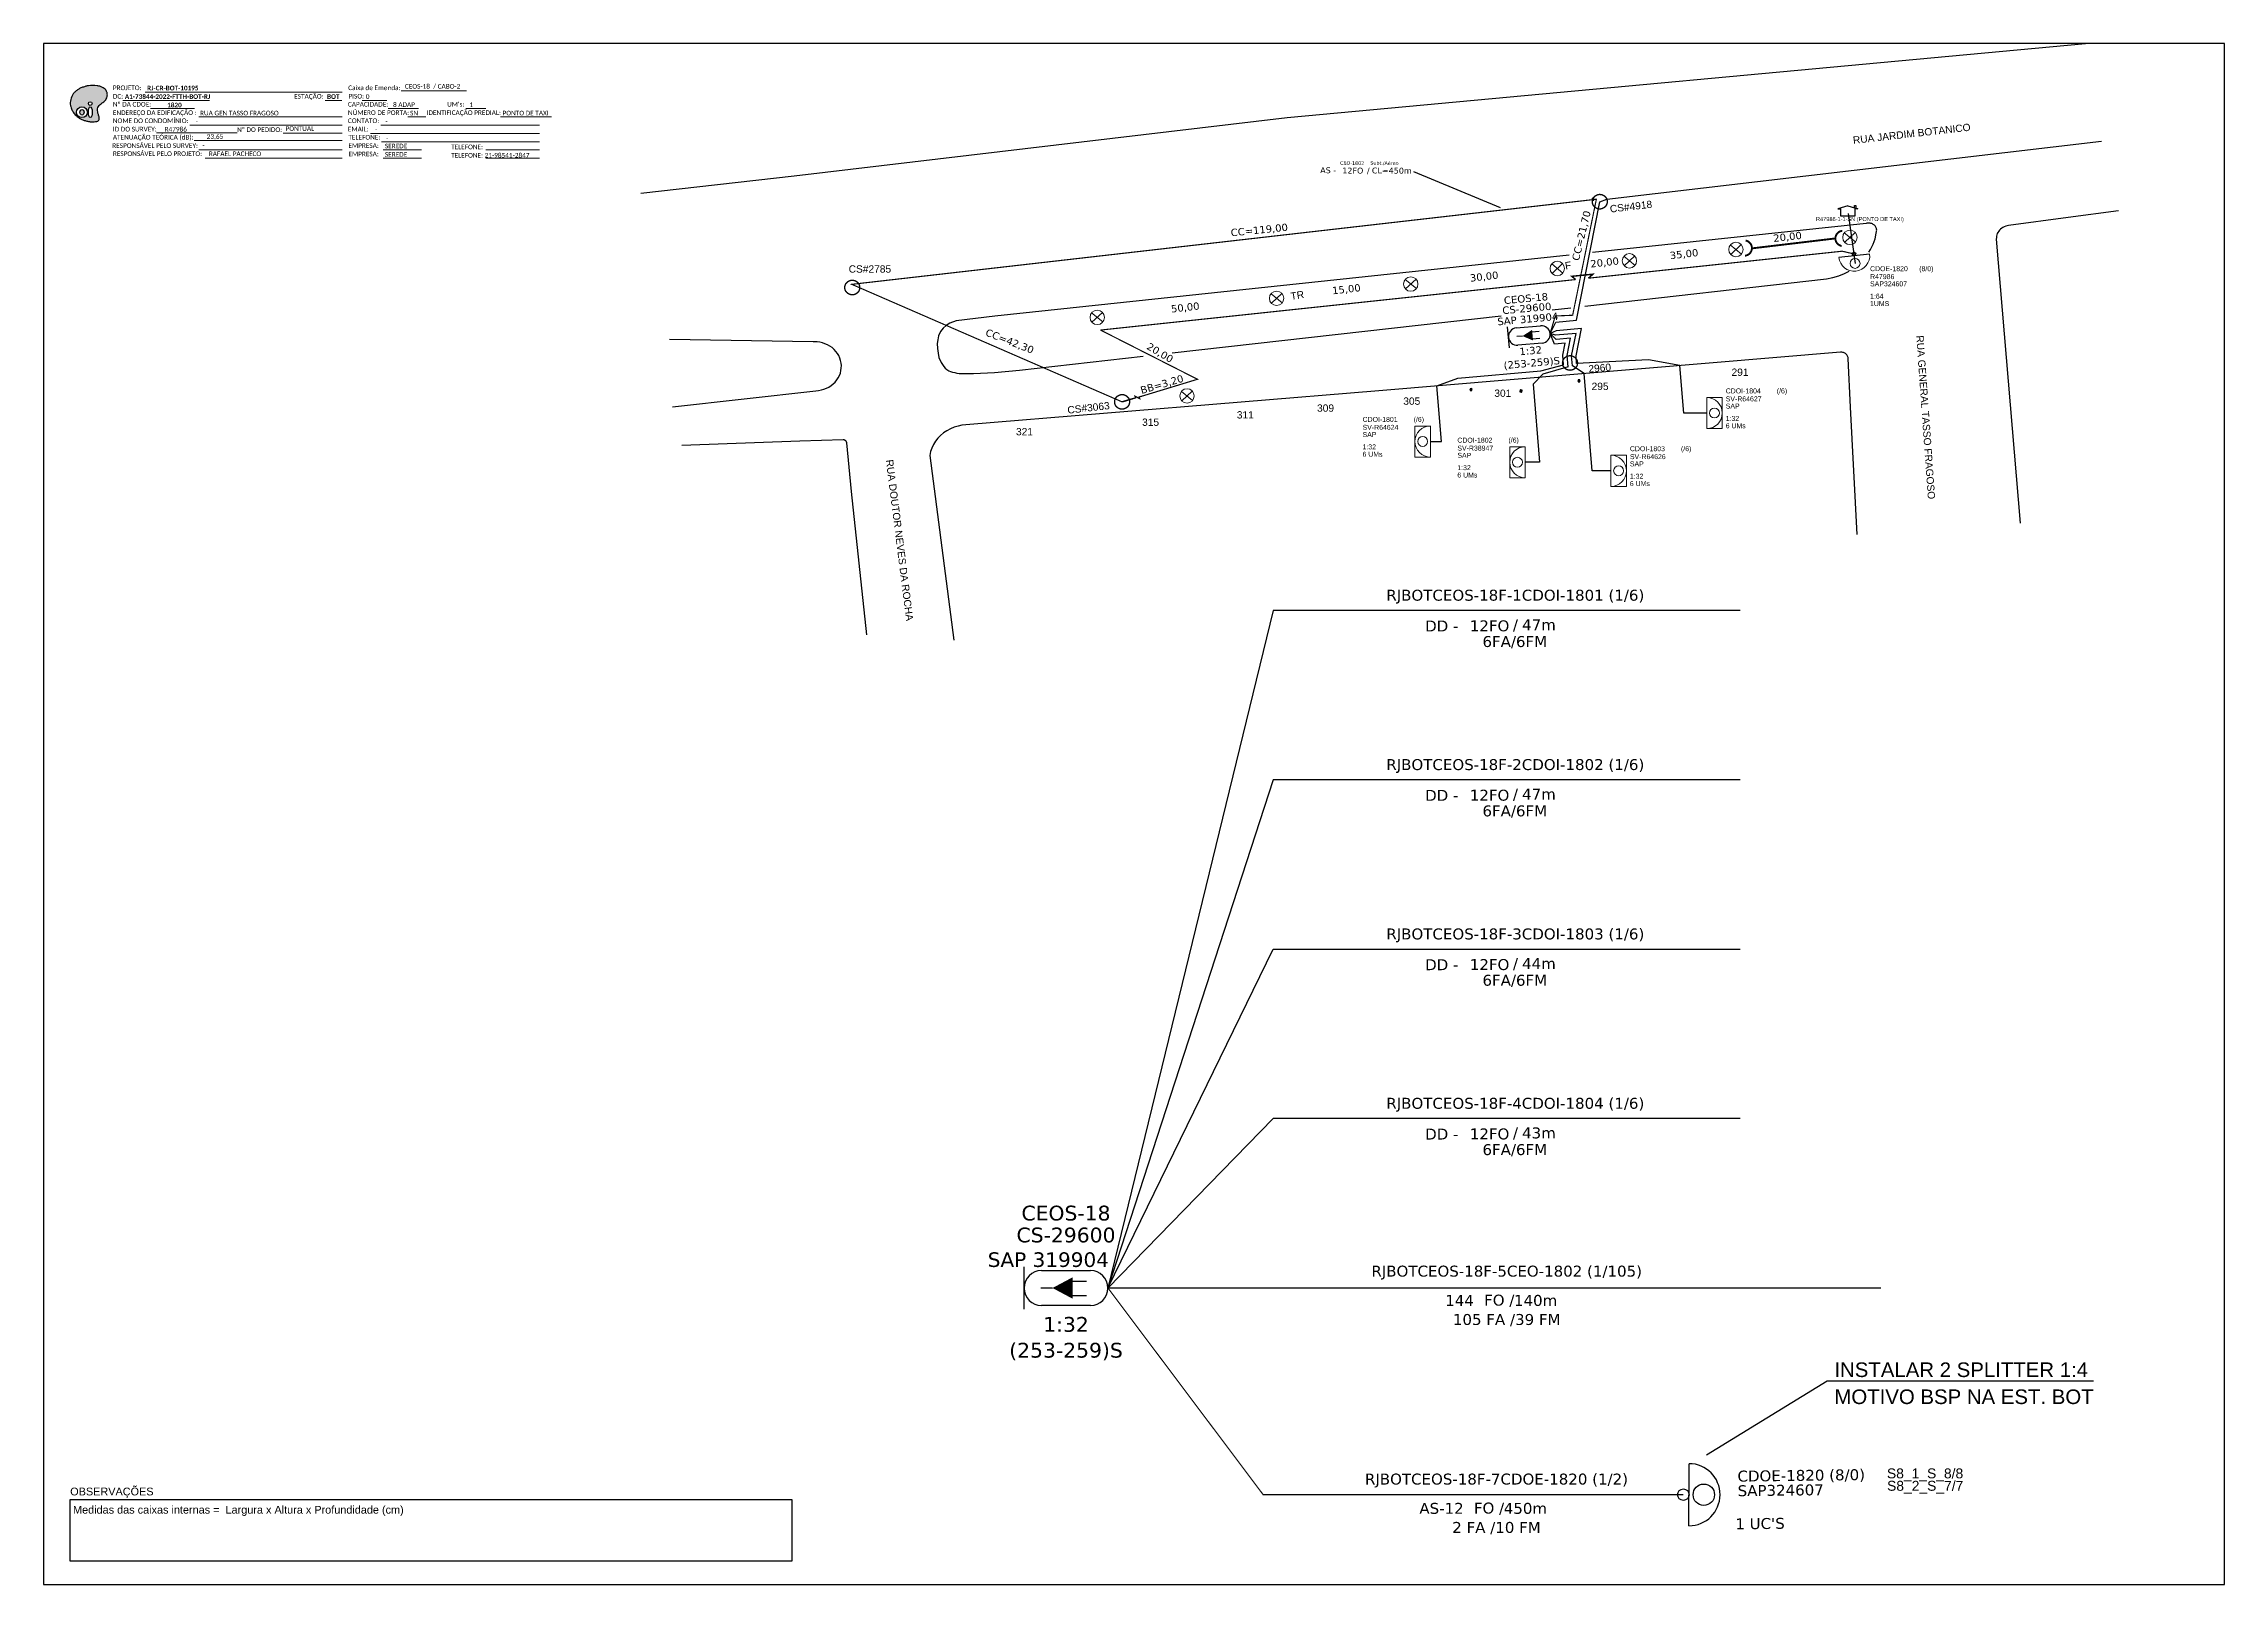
# Model space of a CAD drawing. Header units: millimetres. Extents: x -104 to 840896, y 10042 to 604042.
import ezdxf
from ezdxf.enums import TextEntityAlignment as Align

# ---------------------------------------------------------------- set-up
doc = ezdxf.new("R2010")
doc.units = ezdxf.units.MM
doc.header["$LTSCALE"] = 0.1
doc.header["$MEASUREMENT"] = 0
doc.linetypes.add('PHANTOM2', pattern=[1.25, 0.625, -0.125, 0.125, -0.125, 0.125, -0.125])
for name, color, linetype in [('10.0-Cartográfico', 252, 'Continuous'), ('10.1-Caixas Subterrâneas', 5, 'Continuous'), ('20.4-CEOS', 1, 'Continuous'), ('20.5-CABO EM DUTO', 1, 'Continuous'), ('20.8-Legenda', 1, 'Continuous'), ('CD a instalar', 1, 'Continuous'), ('EXISTENTE', 7, 'Continuous'), ('INTERV', 5, 'Continuous'), ('label_cabos', 7, 'Continuous'), ('Legenda', 1, 'Continuous'), ('MUB_NUMERACAO', 7, 'Continuous'), ('MUB_SEGMENTO', 7, 'Continuous'), ('Subida Lateral', 5, 'Continuous'), ('surveys', 7, 'Continuous'), ('surveys legendas', 7, 'Continuous')]:
    doc.layers.add(name, color=color, linetype=linetype)
for name, color, linetype, lineweight in [('10.4-Postes', 1, 'Continuous', 0), ("20.0-LEGENDA DOS CDO'S", 1, 'Continuous', 0), ('20.1-CDO_INTERIOR', 1, 'Continuous', 0), ('40.1-ETIQUETAS', 1, 'Continuous', 20), ('CORDOALHA_SUPORTE', 7, 'Continuous', 25)]:
    doc.layers.add(name, color=color, linetype=linetype, lineweight=lineweight)
for name, color, linetype, plot in [('10.4-Postes Sem Uso', 7, 'Continuous', False), ('DROP DE CLIENTE', 140, 'Continuous', False), ('EXTRA', 50, 'Continuous', False)]:
    doc.layers.add(name, color=color, linetype=linetype, plot=plot)
doc.styles.add('ARIAL', font='arial.ttf')
doc.styles.add('siredit', font='verdana.ttf')
doc.styles.get("Standard").update_dxf_attribs({"font": 'arial.ttf'})
doc.styles.add('WMF-Calibri0', font='calibri.ttf')
doc.styles.add('WMF-Calibri1', font='calibrib.ttf')
doc.linetypes.add('FENCELINE1', pattern='A,0.25,-0.1,[133,ltypeshp.shx,S=0.1,R=0,X=-0.1,Y=0],-0.1,1', length=1.45)
doc.dimstyles.new('CC', dxfattribs={"dimtxt": 1, "dimasz": 2, "dimexe": 0.18, "dimexo": 0.0625, "dimgap": 0.09, "dimtad": 0, "dimdec": 0, "dimrnd": 1, "dimzin": 0, "dimdsep": 46, "dimtxsty": 'siredit', "dimblk": 'NONE', "dimcen": 0, "dimse1": 1, "dimse2": 1, "dimsd1": 1, "dimsd2": 1, "dimclrt": 7, "dimadec": 0, "dimazin": 0, "dimtfac": 1, "dimtdec": 0, "dimtofl": 0, "dimtmove": 0, "dimatfit": 3, "dimfxl": 0, "dimtolj": 1, "dimtzin": 0, "dimarcsym": 0})

# ---------------------------------------------------------------- blocks, each defined once
blk = doc.blocks.new('FNDM')
at = {"color": 0}
for p, q in [((0, 0.0000017), (-0.0000017, 0)), ((0.0000012, 0.0000012), (-0.0000012, 0.0000012)), ((-0.0000012, 0.0000012), (-0.0000012, -0.0000012)), ((0.0000017, 0), (0, 0.0000017)), ((0.0000012, -0.0000012), (0.0000012, 0.0000012)), ((-0.0000017, 0), (0, -0.0000017)), ((-0.0000012, -0.0000012), (0.0000012, -0.0000012)), ((0, -0.0000017), (0.0000017, 0))]:
    blk.add_line(p, q, dxfattribs=at)
blk = doc.blocks.new('MHMZ')
at = {"linetype": 'PHANTOM2'}
blk.add_circle((0, 0), 0.0000101, dxfattribs=at)
blk = doc.blocks.new('PTPT')
at = {"layer": '10.4-Postes', "color": 1, "linetype": 'PHANTOM2'}
for points in [[(-0.0000079, 0.0000104), (0.0000075, -0.000002)], [(0.000007, 0.0000109), (-0.0000074, -0.0000025)]]:
    blk.add_lwpolyline(points, dxfattribs=at)
at = {"layer": '10.4-Postes', "color": 1}
blk.add_circle((-0.0000002, 0.0000042), 0.00000987, dxfattribs=at)
blk = doc.blocks.new('CEOS_RP_CT_DRT')
at = {"layer": '20.4-CEOS', "color": 0}
for p, q in [((-4.54, 1.19), (-1.19, 1.19)), ((-1.19, -1.19), (-4.54, -1.19))]:
    blk.add_line(p, q, dxfattribs=at)
for points in [[(-5.73, -1.43), (-5.73, 1.44)], [(-3.79, 0), (-4.59, 0)], [(-2.47, 0.48), (-1.45, 0.48)], [(-2.47, -0.52), (-1.45, -0.52)]]:
    blk.add_lwpolyline(points, dxfattribs=at)
blk.add_lwpolyline([(-3.79, 0, 0, 1.47, 0), (-2.41, 0, 1.47, 1.47, 0)], format="xyseb", dxfattribs=at)
for centre, start, end in [((-4.54, 0), 90, 270), ((-1.19, 0), 270, 90)]:
    blk.add_arc(centre, 1.19, start, end, dxfattribs=at)
at = {"layer": '20.4-CEOS', "color": 7, "style": 'siredit'}
for tag, p in [('Nº_DA_CEOS', (-2.86, 5.6)), ('LOCAL', (-2.86, 4.24)), ('SAP', (-2.86, 2.78)), ('RACIO_SPLITAGEM', (-2.86, -1.88)), ('FIBRAS_SPLITTER', (-2.86, -3.58)), ('FIBRAS_TOP_C', (-2.86, -5.08)), ('RESERVA_FINAIS', (-2.86, -6.39))]:
    blk.add_attdef(tag, text='', height=1.01, dxfattribs=at).set_placement(p, align=Align.TOP_CENTER)
blk = doc.blocks.new('CDOI_CT_ESQ')
at = {"layer": '20.1-CDO_INTERIOR', "color": 0, "lineweight": 18}
blk.add_lwpolyline([(-2.12, -2.13), (-2.12, 2.12), (0, 2.12), (0.01, -2.13)], close=True, dxfattribs=at)
blk.add_circle((-1.06, 0), 0.68, dxfattribs=at)
blk.add_arc((0.01, 0), 2.13, 90.0276, 270.0276, dxfattribs=at)
at = {"layer": "20.0-LEGENDA DOS CDO'S", "color": 0, "style": 'ARIAL'}
for tag, p in [('CDO_N', (-9.3, 2.69)), ('SAP', (-9.3, 0.61)), ('SURVEY', (-9.3, 1.6)), ('1:XX', (-9.31, -1.08)), ('UMS', (-9.31, -2.09))]:
    blk.add_attdef(tag, p, '', height=0.68, rotation=359.9724, dxfattribs=at)
blk.add_attdef('FIBRAS_UTILIZADAS', text='', height=0.68, rotation=359.9724, dxfattribs=at).set_placement((-1.59, 2.69), align=Align.CENTER)
blk = doc.blocks.new('CDOI_CT_DRT')
at = {"layer": '20.1-CDO_INTERIOR', "color": 0, "lineweight": 18}
blk.add_lwpolyline([(2.13, -2.13), (2.13, 2.12), (0, 2.12), (0, -2.13)], close=True, dxfattribs=at)
blk.add_circle((1.06, 0), 0.68, dxfattribs=at)
blk.add_arc((0, 0), 2.13, 269.9724, 89.9724, dxfattribs=at)
at = {"layer": "20.0-LEGENDA DOS CDO'S", "color": 0, "style": 'ARIAL'}
for tag, p in [('CDO_N', (2.61, 2.69)), ('SAP', (2.61, 0.61)), ('SURVEY', (2.61, 1.6)), ('1:XX', (2.6, -1.08)), ('UMS', (2.6, -2.09))]:
    blk.add_attdef(tag, p, '', height=0.68, rotation=359.9724, dxfattribs=at)
blk.add_attdef('FIBRAS_UTILIZADAS', text='', height=0.68, rotation=359.9724, dxfattribs=at).set_placement((10.32, 2.69), align=Align.CENTER)
blk = doc.blocks.new('_None')
blk = doc.blocks.new('LEGENDA DOS CABOS')
at = {"layer": 'EXTRA', "color": 0, "style": 'siredit'}
for tag, p in [('ID', (4.6, 0.97)), ('XX', (9.03, 0.97))]:
    blk.add_attdef(tag, text='', height=0.48, rotation=359.69, dxfattribs=at).set_placement(p, align=Align.MIDDLE_CENTER)
at = {"layer": 'Legenda', "color": 0, "style": 'siredit'}
for tag, p in [('TIPO_CABO', (1.31, 0)), ('CABO', (4.69, -0.05)), ('/', (6.81, -0.05)), ('METROS', (10.03, -0.05))]:
    blk.add_attdef(tag, text='', height=0.8, rotation=359.69, dxfattribs=at).set_placement(p, align=Align.MIDDLE_CENTER)
blk = doc.blocks.new('SURVEY_SURVEY')
for p, q in [((0, 0.0000254), (-0.0000251, 0.000018)), ((-0.0000251, 0.000018), (-0.0000173, 0.000018)), ((-0.0000172, 0), (-0.0000172, 0.0000179)), ((0.0000172, 0), (-0.0000172, 0)), ((0, 0.0000254), (0.0000251, 0.000018)), ((0.0000169, 0.0000264), (0.0000195, 0.0000264)), ((0.0000169, 0.0000205), (0.0000169, 0.0000264)), ((0.0000251, 0.000018), (0.0000172, 0.000018)), ((0.0000172, 0.000018), (0.0000172, 0)), ((0.0000195, 0.0000264), (0.0000195, 0.0000198))]:
    blk.add_line(p, q)
blk = doc.blocks.new('ETIQUETA_RS5F')
at = {"layer": '40.1-ETIQUETAS', "color": 0, "style": 'siredit'}
blk.add_text('/', height=1.5, dxfattribs=at).set_placement((1.55, -1.95), align=Align.MIDDLE_RIGHT)
for tag, p in [('ETIQUETA_R_PRIMARIA', (1.18, 4.1)), ('ETIQUETA_R_SECUNDARIA', (1.18, 2.1)), ('F_ATIVAS/F_MORTAS', (1.11, -4.24))]:
    blk.add_attdef(tag, text='', height=1.5, dxfattribs=at).set_placement(p, align=Align.MIDDLE_CENTER)
for tag, p in [('TIPO_CABO', (-6.62, -2.12)), ('CAP_CABO', (0.37, -2.09))]:
    blk.add_attdef(tag, text='', height=1.5, dxfattribs=at).set_placement(p, align=Align.MIDDLE_RIGHT)
blk.add_attdef('METROS', text='', height=1.5, dxfattribs=at).set_placement((2.11, -1.95), align=Align.MIDDLE_LEFT)
for tag, p in [('FUSÃO_1', (0.82, -8.39)), ('FUSÃO_2', (0.82, -10.6)), ('FUSÃO_3', (0.82, -12.93)), ('FUSÃO_4', (0.82, -15.14)), ('FUSÃO_5', (0.82, -17.16))]:
    blk.add_attdef(tag, text='', height=1.5, dxfattribs=at).set_placement(p, align=Align.CENTER)
blk = doc.blocks.new('CEOS_UN_SC')
at = {"layer": '20.4-CEOS', "color": 0}
for p, q in [((-9.11, 2.39), (-2.39, 2.39)), ((-2.39, -2.39), (-9.11, -2.39))]:
    blk.add_line(p, q, dxfattribs=at)
for points in [[(-11.5, -2.89), (-11.5, 2.89)], [(-7.6, 0), (-9.22, 0)], [(-4.96, 0.95), (-2.92, 0.95)], [(-4.96, -1.04), (-2.92, -1.04)]]:
    blk.add_lwpolyline(points, dxfattribs=at)
blk.add_lwpolyline([(-7.6, 0, 0, 2.95, 0), (-4.83, 0, 2.95, 2.95, 0)], format="xyseb", dxfattribs=at)
for centre, start, end in [((-9.11, 0), 90, 270), ((-2.39, 0), 270, 90)]:
    blk.add_arc(centre, 2.39, start, end, dxfattribs=at)
at = {"layer": '20.4-CEOS', "color": 7, "style": 'siredit'}
for tag, height, p in [('NOME?', 2.03, (-5.75, 10.27)), ('LOCAL?', 2.03, (-5.75, 7.27)), ('TIPO?', 2, (-8.17, 3.89))]:
    blk.add_attdef(tag, text='', height=height, dxfattribs=at).set_placement(p, align=Align.MIDDLE_CENTER)
for tag, p in [('RACIO_SPLITAGEM', (-5.75, -3.97)), ('FIBRAS_RESERVA', (-5.75, -7.51))]:
    blk.add_attdef(tag, text='', height=2.03, dxfattribs=at).set_placement(p, align=Align.TOP_CENTER)
blk = doc.blocks.new('PDO_PST')
at = {"color": 1}
blk.add_line((2.5, 0), (-2.5, 0), dxfattribs=at)
for centre, radius in [((0, 1.19), 0.862), ((0, -0.46), 0.463)]:
    blk.add_circle(centre, radius, dxfattribs=at)
blk.add_arc((0, 0), 2.5, 0, 180, dxfattribs=at)

msp = doc.modelspace()

# ---------------------------------------------------------------- hatches: boundary and pattern name
h = msp.add_hatch(color=40)
edge = h.paths.add_edge_path()
edge.add_spline(control_points=[(22488, 581187), (21969, 580797), (21164, 580177), (20625, 578847), (20731, 577744), (20929, 576810), (21239, 576110), (21316, 575460), (21353, 574859), (21112, 574235), (20308, 573970), (19229, 573941), (17892, 573892), (16544, 574187), (15270, 574529), (13852, 575175), (12461, 576187), (11277, 577485), (10727, 578756), (10408, 579614), (10110, 580809), (10272, 582538), (11008, 584428), (12163, 585636), (13187, 586365), (14316, 587028), (15532, 587376), (16505, 587697), (18150, 587882), (19899, 588026), (21788, 587551), (22853, 587114), (23790, 586437), (24187, 585642), (24521, 584695), (24493, 583774), (24142, 582779), (23652, 582096), (23122, 581546), (22676, 581329), (22488, 581187)], knot_values=[0, 0, 0, 0, 1.6043399, 2.4171909, 3.4275954, 4.2828079, 4.7767461, 5.3041818, 5.8887715, 6.2584061, 6.8581371, 7.7912896, 8.9861949, 10.124242, 11.187857, 12.2429082, 13.9537844, 15.4141606, 16.5153907, 17.3491883, 17.6758529, 19.5520208, 21.5155306, 22.5686375, 23.6324503, 24.6210836, 25.7827177, 26.7453468, 27.1426531, 29.8705432, 31.0046486, 31.9215319, 32.7095894, 33.801391, 34.0424709, 35.1923334, 35.9714611, 36.6288712, 37.2543593, 37.8369107, 37.8369107, 37.8369107, 37.8369107], degree=3, periodic=0)
h.paths.add_polyline_path([(18576, 580931, -1), (17151, 580927, -1)], flags=16)
edge = h.paths.add_edge_path(flags=16)
edge.add_ellipse((17896, 577636), major_axis=(-33, 2076), ratio=0.3613047, start_angle=0, end_angle=360)
h.paths.add_polyline_path([(16774, 577592, -1), (12604, 577581, -1)], flags=16)
edge = h.paths.add_edge_path(flags=0)
edge.add_ellipse((14689, 577587), major_axis=(-3, 1074), ratio=0.7582943, start_angle=0, end_angle=360)

# ---------------------------------------------------------------- linework, layer by layer
msp.add_lwpolyline([(-104, 10042), (840896, 10042), (840896, 604042), (-104, 604042)], close=True)
msp.add_lwpolyline([(-104, 10042), (840896, 10042), (840896, 604042), (-104, 604042)], close=True)
at = {"color": 7, "lineweight": 0}
for points in [[(30433, 582084), (63918, 582084)], [(39006, 585363), (114978, 585363)], [(108414, 582084), (114964, 582084)], [(122776, 582126), (132258, 582126)], [(137817, 585853), (162951, 585853)], [(41152, 579014), (58124, 579014)], [(56311, 572664), (114978, 572664)], [(59721, 575777), (114978, 575777)], [(129939, 572664), (191167, 572664)], [(132824, 579014), (144441, 579014)], [(140408, 575777), (147353, 575777)], [(162766, 579014), (170430, 579014)], [(176105, 575777), (195785, 575777)], [(43471, 569600), (74519, 569600)], [(58007, 566633), (115002, 566633)], [(92237, 569548), (115002, 569548)], [(125900, 569428), (191167, 569428)], [(130186, 566191), (191167, 566191)], [(59721, 563078), (114978, 563078)], [(62211, 559842), (114978, 559842)], [(130794, 563078), (145593, 563078)], [(130794, 559842), (145593, 559842)], [(170397, 563078), (191167, 563078)], [(170397, 559842), (191167, 559842)]]:
    msp.add_lwpolyline(points, dxfattribs=at)
at = {"color": 0}
for points in [[(580853, 492261), (583042, 496695), (591012, 497414), (600025, 543107), (602693, 544090), (793498, 566382)], [(604308, 439357), (597142, 439357), (594017, 476856), (589486, 479854), (589161, 483714), (590863, 492318), (583004, 491608), (580853, 492260)], [(587831, 479392), (587460, 483809), (588771, 490435), (583156, 489928), (580858, 492262)], [(641265, 461633), (632473, 461633), (630949, 479926), (618768, 482182), (591101, 480779), (590863, 483619), (592956, 494201), (583179, 493319), (580862, 492255)], [(586065, 480259), (585758, 483904), (586678, 488551), (582513, 488175), (580862, 492255)]]:
    msp.add_lwpolyline(points, dxfattribs=at)
at = {"color": 1}
msp.add_lwpolyline([(704099, 522912), (692213, 521648)], dxfattribs=at)
at = {"color": 0}
msp.add_lwpolyline([(10171, 42721), (288421, 42721), (288421, 19019), (10171, 19019)], close=True, dxfattribs=at)
at = {"color": 40}
for centre, radius in [((17864, 580929), 713), ((14689, 577587), 2085)]:
    msp.add_circle(centre, radius, dxfattribs=at)
at = {"color": 1}
msp.add_circle((698084, 522948), 672, dxfattribs=at)
at = {"color": 40}
msp.add_ellipse((14689, 577587), major_axis=(-3, 1074), ratio=0.7582943, start_param=-3.141592653589792, end_param=3.141592653589792, dxfattribs=at)
msp.add_ellipse((17896, 577636), major_axis=(-33, 2076), ratio=0.3613047, dxfattribs=at)
at = {"color": 40, "start_tangent": (-0.7992926, -0.600942), "end_tangent": (-0.7992926, -0.600942)}
msp.add_spline([(22488, 581187), (21088, 579834), (20727, 578915), (20762, 577689), (21003, 576680), (21206, 576115), (21308, 575483), (21294, 574774), (21110, 574364), (20455, 574046), (19327, 573942), (17877, 573954), (16518, 574204), (15278, 574564), (14112, 575093), (12426, 576307), (11273, 577653), (10697, 578859), (10363, 579815), (10269, 580200), (10371, 582475), (11314, 584664), (12184, 585601), (13224, 586367), (14273, 586949), (15607, 587408), (16735, 587713), (17213, 587776), (20524, 587823), (21861, 587495), (22881, 587051), (23639, 586467), (24299, 585317), (24392, 585040), (24404, 583644), (24082, 582755), (23629, 582098), (23082, 581571), (22488, 581187)], degree=3, dxfattribs=at)
at = {"layer": '10.0-Cartográfico'}
for points in [[(230251, 546379), (289338, 553131), (479410, 575615), (787336, 604042)], [(800102, 539604), (780669, 536973), (757644, 533919), (757096, 533837), (756550, 533678), (756004, 533469), (755514, 533210), (755052, 532900), (754617, 532539), (754211, 532153), (753860, 531718), (753564, 531283), (753324, 530797), (753139, 530287), (753008, 529778), (752960, 529244), (752940, 528710), (762124, 419107)], [(703816, 523698), (704421, 524658), (705409, 526675), (706176, 528792), (706669, 530982), (706771, 531567), (706794, 531872), (706818, 532152), (706786, 532456), (706728, 532735), (706614, 533013), (706501, 533291), (706333, 533543), (706165, 533795), (705943, 533996), (705721, 534197), (705472, 534372), (705196, 534521), (704892, 534645), (704590, 534743), (704287, 534815), (703957, 534837), (703655, 534859), (703327, 534830), (703026, 534776), (702807, 534697), (597272, 523480)], [(588270, 522524), (366751, 498980)], [(594250, 502804), (687510, 513368), (689862, 513826), (692157, 514512), (694367, 515401), (696174, 516375)], [(366751, 498980), (351854, 497211), (349426, 496270), (347957, 495364), (346763, 494360), (345765, 493054), (345046, 491420), (344683, 489841), (344536, 488493), (344617, 486539), (344860, 484713), (345157, 483014), (345978, 481093), (347039, 479607), (347596, 478953), (348235, 478376), (348926, 477952), (349671, 477630), (350414, 477410), (351240, 477191), (352065, 477048), (352999, 476931), (358540, 476867), (366652, 477314), (376214, 478107), (423968, 483517)], [(435167, 484785), (561992, 499151)], [(581597, 501371), (588916, 502200)], [(242379, 464035), (297712, 470237), (298781, 470326), (299820, 470515), (300832, 470781), (301814, 471173), (302740, 471640), (303638, 472209), (304425, 472853), (305156, 473572), (305803, 474367), (306369, 475186), (306823, 476080), (307167, 477024), (307401, 477992), (307526, 478958), (307568, 479949), (307473, 480913), (307268, 481901), (306954, 482838), (306558, 483747), (306053, 484605), (305439, 485411), (304743, 486165), (303966, 486842), (303108, 487442), (302197, 487940), (301231, 488361), (300239, 488705), (299194, 488922), (298150, 489037), (297080, 489076), (296697, 489046), (241201, 489944)], [(699249, 414748), (696717, 463946), (695813, 482654), (695811, 482781), (695780, 483034), (695695, 483287), (695609, 483540), (695469, 483793), (695329, 484020), (695161, 484221), (694939, 484422), (694718, 484572), (694497, 484722), (694248, 484846), (693973, 484944), (693697, 485017), (693423, 485065), (693121, 485087), (692846, 485084), (514822, 470249), (355592, 457048), (354058, 456904), (352526, 456582), (351023, 456133), (349605, 455533), (348243, 454807), (346965, 453954), (345799, 452976), (344743, 451897), (343826, 450719), (343048, 449440), (342435, 448112), (341932, 446735), (341621, 445309)], [(317356, 376172), (311416, 431381), (309632, 450180), (309603, 450307), (309547, 450433), (309490, 450560), (309434, 450686), (309350, 450787), (309239, 450887), (309155, 450988), (309017, 451062), (308907, 451137), (308769, 451187), (308631, 451236), (308494, 451260), (308219, 451282), (291578, 450739), (245970, 449064)], [(341621, 445309), (350909, 374122)]]:
    msp.add_lwpolyline(points, dxfattribs=at)
at = {"layer": '20.1-CDO_INTERIOR', "color": 1, "lineweight": 18}
msp.add_circle((698471, 519310), 1913, dxfattribs=at)
msp.add_arc((698156, 522281), 5977, 186.060127, 6.060127, dxfattribs=at)
at = {"layer": 'CD a instalar', "color": 0, "linetype": 'ByBlock'}
for p, q in [((577229, 477951), (586065, 480259)), ((587831, 479392), (578031, 476654)), ((537169, 472111), (545223, 475128)), ((538957, 450661), (537169, 472111)), ((545223, 475128), (577229, 477951)), ((578031, 476654), (574318, 472809)), ((574318, 472809), (576832, 442646)), ((534720, 450663), (538957, 450661)), ((576832, 442646), (571279, 442646))]:
    msp.add_line(p, q, dxfattribs=at)
at = {"layer": 'CD a instalar', "color": 1, "linetype": 'FENCELINE1', "ltscale": 50000, "const_width": 440}
for points in [[(580853, 492261), (582852, 499033), (589559, 499326), (598699, 544049), (311554, 511243), (415804, 465930)], [(595636, 513610), (693516, 524013)], [(698084, 522948), (693516, 524013)], [(407488, 493613), (590726, 513088)], [(407488, 493613), (444869, 474640), (423546, 468158)], [(632239, 44617), (470217, 44615), (410342, 124297)]]:
    msp.add_lwpolyline(points, dxfattribs=at)
at = {"layer": 'CD a instalar', "linetype": 'ByBlock', "const_width": 562}
for points in [[(590726, 513088), (589223, 514328), (597382, 515151), (595636, 513610)], [(419801, 467128), (415804, 465930)]]:
    msp.add_lwpolyline(points, dxfattribs=at)
at = {"layer": 'CORDOALHA_SUPORTE', "const_width": 724}
for points in [[(693525, 531871, 0.8677613), (693306, 526041)], [(656047, 522287, 0.8677613), (656266, 528117)]]:
    msp.add_lwpolyline(points, format="xyb", dxfattribs=at)
for points in [[(658686, 525107), (685924, 528350)], [(685924, 528350), (690884, 528940)]]:
    msp.add_lwpolyline(points, dxfattribs=at)
at = {"layer": 'DROP DE CLIENTE'}
msp.add_lwpolyline([(695837, 538509), (698471, 519310)], dxfattribs=at)
at = {"layer": 'INTERV', "color": 0, "ltscale": 50}
for points in [[(654138, 385474), (474098, 385474), (474098, 385474), (410342, 124297)], [(654132, 320180), (474093, 320180), (410342, 124297)], [(410342, 124297), (410342, 124297), (474093, 254886), (654132, 254886)], [(654132, 189592), (474093, 189591), (410342, 124297)], [(708457, 124297), (474099, 124297), (474099, 124297), (410342, 124297)]]:
    msp.add_lwpolyline(points, dxfattribs=at)
at = {"layer": 'Subida Lateral', "color": 5, "const_width": 486}
msp.add_lwpolyline([(419801, 467128), (420967, 467458), (420784, 468100), (422610, 467196), (422399, 467843), (423546, 468158)], dxfattribs=at)

# ---------------------------------------------------------------- block references
at = {"layer": '10.1-Caixas Subterrâneas', "color": 40, "xscale": 281250000, "yscale": 281250000, "zscale": 281250000}
for p in [(600025, 543107), (311747, 510017), (588549, 480927), (415805, 465931)]:
    msp.add_blockref('MHMZ', p, dxfattribs=at)
at = {"layer": '10.4-Postes Sem Uso', "color": 1, "xscale": 281250000, "yscale": 281250000, "zscale": 281250000}
for name, p in [('FNDM', (597440, 544057)), ('PTPT', (696548, 528166)), ('PTPT', (611515, 519128)), ('PTPT', (652584, 523493)), ('PTPT', (527185, 510165)), ('PTPT', (583690, 516171)), ('PTPT', (475453, 504667)), ('PTPT', (406270, 497314)), ('PTPT', (440892, 467047)), ('FNDM', (592036, 474052))]:
    msp.add_blockref(name, p, dxfattribs=at)
at = {"layer": '10.4-Postes Sem Uso', "color": 1, "zscale": 281250000}
for p, xscale, yscale, rotation in [((550370, 470660), 281250000, 281250000, 136.9999999999999), ((569650, 470123), 281250000.0000001, 281250000.0000001, 169)]:
    msp.add_blockref('FNDM', p, dxfattribs=dict(at, xscale=xscale, yscale=yscale, rotation=rotation))
at = {"layer": '20.1-CDO_INTERIOR', "color": 8, "xscale": 2812.5, "yscale": 2812.5, "zscale": 2812.5}
for name, p, values in [('CDOI_CT_DRT', (641260, 461633), {'CDO_N': 'CDOI-1804', 'FIBRAS_UTILIZADAS': '(/6)', 'SURVEY': 'SV-R64627', 'SAP': 'SAP', '1:XX': '1:32', 'UMS': '6 UMs'}), ('CDOI_CT_ESQ', (534706, 450661), {'CDO_N': 'CDOI-1801', 'FIBRAS_UTILIZADAS': '(/6)', 'SURVEY': 'SV-R64624', 'SAP': 'SAP', '1:XX': '1:32', 'UMS': '6 UMs'}), ('CDOI_CT_ESQ', (571264, 442647), {'CDO_N': 'CDOI-1802', 'FIBRAS_UTILIZADAS': '(/6)', 'SURVEY': 'SV-R38947', 'SAP': 'SAP', '1:XX': '1:32', 'UMS': '6 UMs'}), ('CDOI_CT_DRT', (604303, 439357), {'CDO_N': 'CDOI-1803', 'FIBRAS_UTILIZADAS': '(/6)', 'SURVEY': 'SV-R64626', 'SAP': 'SAP', '1:XX': '1:32', 'UMS': '6 UMs'})]:
    msp.add_blockref(name, p, dxfattribs=at).add_auto_attribs(values)
at = {"layer": '20.4-CEOS', "color": 5}
ref = msp.add_blockref('CEOS_RP_CT_DRT', (580855, 492254), dxfattribs=dict(at, xscale=2812.50000000276, yscale=2812.5, zscale=2812.5, rotation=5.158156818309))
ref.add_attrib('Nº_DA_CEOS', 'CEOS-18', dxfattribs={"color": 7, "height": 2839.7, "rotation": 5.158157, "style": 'siredit'}).set_placement((571418, 507204), align=Align.TOP_CENTER)
ref.add_attrib('LOCAL', 'CS-29600', dxfattribs={"color": 7, "height": 2839.7, "rotation": 5.158157, "style": 'siredit'}).set_placement((571760, 503414), align=Align.TOP_CENTER)
ref.add_attrib('SAP', 'SAP 319904', dxfattribs={"color": 7, "height": 2839.7, "rotation": 5.158157, "style": 'siredit'}).set_placement((572131, 499307), align=Align.TOP_CENTER)
ref.add_attrib('RACIO_SPLITAGEM', '1:32', dxfattribs={"color": 7, "height": 2839.7, "rotation": 5.158157, "style": 'siredit'}).set_placement((573233, 487097), align=Align.TOP_CENTER)
ref.add_attrib('FIBRAS_SPLITTER', '(253-259)S', dxfattribs={"color": 7, "height": 2839.7, "rotation": 5.158157, "style": 'siredit'}).set_placement((573661, 482359), align=Align.TOP_CENTER)
at = {"layer": 'CD a instalar', "color": 5, "linetype": 'ByBlock', "xscale": 2812.5, "yscale": 2812.5, "zscale": 2812.5}
msp.add_blockref('CEOS_UN_SC', (410342, 124297), dxfattribs=at).add_auto_attribs({'NOME?': 'CEOS-18', 'LOCAL?': 'CS-29600', 'TIPO?': 'SAP 319904', 'RACIO_SPLITAGEM': '1:32', 'FIBRAS_RESERVA': '(253-259)S'})
at = {"layer": 'EXISTENTE', "ltscale": 50, "xscale": 4782.173355991704, "yscale": 4782.173355969717, "zscale": 4782.173355975161, "rotation": 269.8820082586282}
msp.add_blockref('PDO_PST', (634453, 44613), dxfattribs=at)
at = {"layer": 'INTERV', "color": 0, "ltscale": 50}
ref = msp.add_blockref('ETIQUETA_RS5F', (564118, 385474), dxfattribs=dict(at, xscale=2812.5, yscale=2812.5, zscale=2812.5))
ref.add_attrib('ETIQUETA_R_SECUNDARIA', 'RJBOTCEOS-18F-1CDOI-1801 (1/6)', dxfattribs={"layer": '40.1-ETIQUETAS', "color": 0, "height": 4218.75, "style": 'siredit'}).set_placement((567446, 391393), align=Align.MIDDLE_CENTER)
ref.add_attrib('TIPO_CABO', 'DD -', dxfattribs={"layer": '40.1-ETIQUETAS', "color": 0, "height": 4218.8, "style": 'siredit'}).set_placement((545512, 379525), align=Align.MIDDLE_RIGHT)
ref.add_attrib('CAP_CABO', '12FO', dxfattribs={"layer": '40.1-ETIQUETAS', "color": 0, "height": 4218.8, "style": 'siredit'}).set_placement((565149, 379588), align=Align.MIDDLE_RIGHT)
ref.add_attrib('METROS', '47m', dxfattribs={"layer": '40.1-ETIQUETAS', "color": 0, "height": 4218.8, "style": 'siredit'}).set_placement((570058, 379978), align=Align.MIDDLE_LEFT)
ref.add_attrib('F_ATIVAS/F_MORTAS', '6FA/6FM', dxfattribs={"layer": '40.1-ETIQUETAS', "color": 0, "height": 4218.8, "style": 'siredit'}).set_placement((567246, 373535), align=Align.MIDDLE_CENTER)
ref = msp.add_blockref('ETIQUETA_RS5F', (564112, 320180), dxfattribs=dict(at, xscale=2812.5, yscale=2812.5, zscale=2812.5))
ref.add_attrib('ETIQUETA_R_SECUNDARIA', 'RJBOTCEOS-18F-2CDOI-1802 (1/6)', dxfattribs={"layer": '40.1-ETIQUETAS', "color": 0, "height": 4218.75, "style": 'siredit'}).set_placement((567440, 326098), align=Align.MIDDLE_CENTER)
ref.add_attrib('TIPO_CABO', 'DD -', dxfattribs={"layer": '40.1-ETIQUETAS', "color": 0, "height": 4218.8, "style": 'siredit'}).set_placement((545506, 314231), align=Align.MIDDLE_RIGHT)
ref.add_attrib('CAP_CABO', '12FO', dxfattribs={"layer": '40.1-ETIQUETAS', "color": 0, "height": 4218.8, "style": 'siredit'}).set_placement((565144, 314294), align=Align.MIDDLE_RIGHT)
ref.add_attrib('METROS', '47m', dxfattribs={"layer": '40.1-ETIQUETAS', "color": 0, "height": 4218.8, "style": 'siredit'}).set_placement((570053, 314684), align=Align.MIDDLE_LEFT)
ref.add_attrib('F_ATIVAS/F_MORTAS', '6FA/6FM', dxfattribs={"layer": '40.1-ETIQUETAS', "color": 0, "height": 4218.8, "style": 'siredit'}).set_placement((567240, 308241), align=Align.MIDDLE_CENTER)
ref = msp.add_blockref('ETIQUETA_RS5F', (564118, 254886), dxfattribs=dict(at, xscale=2812.5, yscale=2812.5, zscale=2812.5))
ref.add_attrib('ETIQUETA_R_SECUNDARIA', 'RJBOTCEOS-18F-3CDOI-1803 (1/6)', dxfattribs={"layer": '40.1-ETIQUETAS', "color": 0, "height": 4218.75, "style": 'siredit'}).set_placement((567446, 260804), align=Align.MIDDLE_CENTER)
ref.add_attrib('TIPO_CABO', 'DD -', dxfattribs={"layer": '40.1-ETIQUETAS', "color": 0, "height": 4218.8, "style": 'siredit'}).set_placement((545512, 248937), align=Align.MIDDLE_RIGHT)
ref.add_attrib('CAP_CABO', '12FO', dxfattribs={"layer": '40.1-ETIQUETAS', "color": 0, "height": 4218.8, "style": 'siredit'}).set_placement((565149, 248999), align=Align.MIDDLE_RIGHT)
ref.add_attrib('METROS', '44m', dxfattribs={"layer": '40.1-ETIQUETAS', "color": 0, "height": 4218.8, "style": 'siredit'}).set_placement((570058, 249390), align=Align.MIDDLE_LEFT)
ref.add_attrib('F_ATIVAS/F_MORTAS', '6FA/6FM', dxfattribs={"layer": '40.1-ETIQUETAS', "color": 0, "height": 4218.8, "style": 'siredit'}).set_placement((567246, 242947), align=Align.MIDDLE_CENTER)
ref = msp.add_blockref('ETIQUETA_RS5F', (564119, 189592), dxfattribs=dict(at, xscale=2812.5, yscale=2812.5, zscale=2812.5))
ref.add_attrib('ETIQUETA_R_SECUNDARIA', 'RJBOTCEOS-18F-4CDOI-1804 (1/6)', dxfattribs={"layer": '40.1-ETIQUETAS', "color": 0, "height": 4218.75, "style": 'siredit'}).set_placement((567447, 195510), align=Align.MIDDLE_CENTER)
ref.add_attrib('TIPO_CABO', 'DD -', dxfattribs={"layer": '40.1-ETIQUETAS', "color": 0, "height": 4218.8, "style": 'siredit'}).set_placement((545513, 183643), align=Align.MIDDLE_RIGHT)
ref.add_attrib('CAP_CABO', '12FO', dxfattribs={"layer": '40.1-ETIQUETAS', "color": 0, "height": 4218.8, "style": 'siredit'}).set_placement((565150, 183705), align=Align.MIDDLE_RIGHT)
ref.add_attrib('METROS', '43m', dxfattribs={"layer": '40.1-ETIQUETAS', "color": 0, "height": 4218.8, "style": 'siredit'}).set_placement((570059, 184095), align=Align.MIDDLE_LEFT)
ref.add_attrib('F_ATIVAS/F_MORTAS', '6FA/6FM', dxfattribs={"layer": '40.1-ETIQUETAS', "color": 0, "height": 4218.8, "style": 'siredit'}).set_placement((567246, 177653), align=Align.MIDDLE_CENTER)
at = {"layer": 'label_cabos', "color": 0}
ref = msp.add_blockref('LEGENDA DOS CABOS', (491594, 555236), dxfattribs=dict(at, xscale=2812.5, yscale=2812.5, zscale=2812.5))
ref.add_attrib('ID', 'CEO-1802', dxfattribs={"layer": 'EXTRA', "color": 0, "height": 1350, "rotation": 359.690007, "style": 'siredit'}).set_placement((504535, 557974), align=Align.MIDDLE_CENTER)
ref.add_attrib('CABO', '12FO', dxfattribs={"layer": '20.8-Legenda', "color": 0, "height": 2250, "rotation": 359.690007, "style": 'siredit'}).set_placement((504773, 555090), align=Align.MIDDLE_CENTER)
ref.add_attrib('METROS', 'CL=450m', dxfattribs={"layer": '20.8-Legenda', "color": 0, "height": 2250, "rotation": 359.690007, "style": 'siredit'}).set_placement((519814, 555090), align=Align.MIDDLE_CENTER)
ref.add_attrib('XX', 'Subt./Aéreo', dxfattribs={"layer": 'EXTRA', "color": 0, "height": 1350, "rotation": 359.690007, "style": 'siredit'}).set_placement((516991, 557974), align=Align.MIDDLE_CENTER)
ref.add_attrib('/', '/', dxfattribs={"layer": '20.8-Legenda', "color": 0, "height": 2250, "rotation": 359.690007, "style": 'siredit'}).set_placement((510743, 555090), align=Align.MIDDLE_CENTER)
ref.add_attrib('TIPO_CABO', 'AS -', dxfattribs={"layer": '20.8-Legenda', "color": 0, "height": 2250, "rotation": 359.690007, "style": 'siredit'}).set_placement((495289, 555223), align=Align.MIDDLE_CENTER)
at = {"layer": 'surveys', "color": 0, "xscale": 154687500, "yscale": 154687500, "zscale": 154687500}
msp.add_blockref('SURVEY_SURVEY', (695700, 537556), dxfattribs=at)

# ---------------------------------------------------------------- texts
at = {"color": 7, "lineweight": 0, "style": 'WMF-Calibri0'}
for s, height, p in [('DC:', 1792.7, (26606, 582831)), ('PROJETO:', 1792.7, (26606, 586110)), ('Nº DA CDOE:', 1792.72, (26606, 579761)), ('ESTAÇÃO:', 1792.7, (96530, 582831)), ('CAPACIDADE:', 1792.72, (117252, 579761)), ('Caixa de Emenda:', 1792.72, (117361, 586110)), ('PISO:', 1792.7, (117432, 582873)), ("UM's:", 1792.7, (155497, 579761)), ('ENDEREÇO DA EDIFICAÇÃO :', 1792.72, (26606, 576524)), ('NOME DO CONDOMÍNIO:', 1792.72, (26606, 573411)), ('ID DO SURVEY:', 1792.72, (26606, 570175)), ('Nº DO PEDIDO:', 1792.72, (74528, 569977)), ('CONTATO:', 1792.7, (117252, 573411)), ('EMAIL:', 1792.7, (117252, 570175)), ('NÚMERO DE PORTA:', 1792.72, (117252, 576524)), ('IDENTIFICAÇÃO PREDIAL:', 1792.72, (147622, 576524)), ('RESPONSÁVEL PELO SURVEY:', 1792.72, (26364, 563825)), ('ATENUAÇÃO TEÓRICA (dB):', 1792.72, (26606, 567062)), ('TELEFONE:', 1792.7, (117434, 567062)), ('EMPRESA:', 1792.7, (117434, 563825)), ('TELEFONE:', 1792.7, (157038, 563321)), ('RESPONSÁVEL PELO PROJETO:', 1792.72, (26606, 560713)), ('EMPRESA:', 1792.7, (117434, 560589)), ('TELEFONE: 21-98541-2847', 1792.72, (157038, 560084))]:
    msp.add_text(s, height=height, dxfattribs=at).set_placement(p)
at = {"color": 7}
for s, height, style, p in [('A1-73844-2022-FTTH-BOT-RJ', 1792.72, 'WMF-Calibri1', (31228, 582735)), ('RJ-CR-BOT-10195', 1792.72, 'WMF-Calibri1', (39801, 586014)), ('BOT', 1792.7, 'WMF-Calibri1', (109209, 582735)), ('0', 1793, 'WMF-Calibri0', (124127, 582725)), ('   8 ADAP', 1792.7, 'WMF-Calibri0', (132750, 579633)), ('CEOS-18  / CABO-2', 1792.72, 'WMF-Calibri0', (139216, 586693)), ('1', 1793, 'WMF-Calibri0', (164117, 579613)), ('R47986', 1792.7, 'WMF-Calibri0', (46566, 570130)), ('-', 1793, 'WMF-Calibri0', (58511, 573238)), ('RUA GEN TASSO FRAGOSO', 1792.72, 'WMF-Calibri0', (60231, 576364)), ('PONTUAL', 1792.7, 'WMF-Calibri0', (93182, 570387)), ('-', 1793, 'WMF-Calibri0', (131718, 573264)), ('SN', 1792.7, 'WMF-Calibri0', (141221, 576376)), ('PONTO DE TAXI', 1792.72, 'WMF-Calibri0', (176863, 576376)), ('-', 1793, 'WMF-Calibri0', (61120, 563918)), ('23,65', 1792.7, 'WMF-Calibri0', (62804, 567300)), ('-', 1793, 'WMF-Calibri0', (127678, 570027)), ('SEREDE', 1792.7, 'WMF-Calibri0', (131498, 563677)), ('-', 1793, 'WMF-Calibri0', (131965, 566790)), ('RAFAEL PACHECO', 1792.72, 'WMF-Calibri0', (63610, 560681)), ('SEREDE', 1792.7, 'WMF-Calibri0', (131498, 560441))]:
    msp.add_text(s, height=height, dxfattribs=dict(at, style=style)).set_placement(p)
at = {"color": 7, "style": 'WMF-Calibri1'}
msp.add_text('1820', height=1792.7, dxfattribs=at).set_placement((50360, 579450), align=Align.CENTER)
at = {"style": 'ARIAL'}
msp.add_text('OBSERVAÇÕES', height=3000, dxfattribs=at).set_placement((10152, 44340))
at = {"color": 7, "char_height": 2812.5, "attachment_point": 5, "style": 'siredit'}
for s, insert, rotation in [('\\A1;CC=21,70', (593111, 529966), 76.46005), ('\\A1;CC=119,00', (468736, 532009), 5.681053), ('\\A1;20,00', (672455, 529359), 6.505609), ('\\A1;20,00', (601904, 519487), 6.505609), ('\\A1;35,00', (632535, 522715), 6.505609), ('\\A1;30,00', (555457, 514044), 6.505609), ('\\A1;15,00', (502314, 509177), 6.505609), ('\\A1;50,00', (440178, 502138), 6.505609), ('\\A1;CC=42,30', (372402, 489120), 338.460494), ('\\A1;BB=3,20', (431216, 472501), 16.352205)]:
    msp.add_mtext(s, dxfattribs=dict(at, insert=insert, rotation=rotation))
at = {"insert": (11239, 40320), "char_height": 3000, "width": 277181.86, "attachment_point": 1, "style": 'ARIAL'}
msp.add_mtext('Medidas das caixas internas =  Largura x Altura x Profundidade (cm)', dxfattribs=at)
at = {"layer": '10.1-Caixas Subterrâneas'}
for s, rotation, p in [('CS#4918', 6.65591, (612050, 541234)), ('2960', 4.763608, (599992, 478998))]:
    msp.add_text(s, height=2812.5, rotation=rotation, dxfattribs=at).set_placement(p, align=Align.MIDDLE_CENTER)
msp.add_text('CS#2785', height=2812.5, dxfattribs=at).set_placement((310353, 515755))
msp.add_text('CS#3063', height=2812.5, rotation=6.318785, dxfattribs=at).set_placement((394862, 461353))
at = {"layer": '10.4-Postes Sem Uso', "color": 1}
for s, height, p in [('F', 2812, (586829, 516970)), ('TR', 2812.5, (481001, 505220))]:
    msp.add_text(s, height=height, rotation=8.871429, dxfattribs=at).set_placement(p)
at = {"layer": "20.0-LEGENDA DOS CDO'S", "color": 1, "style": 'ARIAL'}
for tag, p, s in [('CDOE-1820', (704261, 516324), 'CDOIXXX'), ('R47986', (704267, 513257), 'SV-XXXXXX'), ('SAP324607', (704258, 510482), 'SAP'), ('1UMS', (704238, 502870), 'UMs'), ('1:64', (704239, 505721), '1:64')]:
    msp.add_attdef(tag, p, s, height=1912.9, rotation=359.972412, dxfattribs=at)
msp.add_attdef('(8/0)', text='(XX/YY)', height=1912.9, rotation=359.972412, dxfattribs=at).set_placement((725949, 516313), align=Align.CENTER)
for tag, p in [('S8_1_S_8/8', (710763, 50911)), ('S8_2_S_7/7', (710811, 46131))]:
    msp.add_attdef(tag, p, 'SW_X_O_Y/Z', height=3825.7, dxfattribs=at)
at = {"layer": '20.5-CABO EM DUTO', "linetype": 'ByBlock', "style": 'siredit'}
for s, height, p in [('AS-12', 4218.7, (547530, 39348)), ('FO /', 4218.8, (563150, 39457))]:
    msp.add_text(s, height=height, dxfattribs=at).set_placement(p, align=Align.MIDDLE_RIGHT)
msp.add_text('2 FA /10 FM', height=4218.75, dxfattribs=at).set_placement((560186, 31996), align=Align.MIDDLE_CENTER)
msp.add_text('450m', height=4218.7, dxfattribs=at).set_placement((562999, 39348), align=Align.MIDDLE_LEFT)
at = {"layer": '20.5-CABO EM DUTO', "linetype": 'ByBlock', "insert": (560186, 50059), "char_height": 4218.75, "attachment_point": 5, "style": 'siredit'}
msp.add_mtext('RJBOTCEOS-18F-7CDOE-1820 (1/2)', dxfattribs=at)
at = {"layer": 'CD a instalar', "color": 0, "linetype": 'FENCELINE1', "ltscale": 50000, "insert": (430343, 484702), "char_height": 2812.5, "attachment_point": 5, "rotation": 329.266706, "style": 'siredit'}
msp.add_mtext('\\A1;20,00', dxfattribs=at)
at = {"layer": 'EXISTENTE', "color": 1, "ltscale": 50, "style": 'siredit'}
for s, height, p in [('CDOE-1820 (8/0)', 4218.75, (653120, 51747)), ('SAP324607', 4218.8, (653193, 46122)), ("1 UC'S", 4218.8, (652283, 33357))]:
    msp.add_text(s, height=height, rotation=0.736612, dxfattribs=at).set_placement(p, align=Align.MIDDLE_LEFT)
at = {"layer": 'INTERV', "color": 0, "ltscale": 50, "style": 'siredit'}
for s, height, p in [('144', 4218.7, (551466, 119515)), ('FO /', 4218.8, (567087, 119624))]:
    msp.add_text(s, height=height, dxfattribs=at).set_placement(p, align=Align.MIDDLE_RIGHT)
msp.add_text('140m', height=4218.7, dxfattribs=at).set_placement((566935, 119515), align=Align.MIDDLE_LEFT)
msp.add_text('105 FA /39 FM', height=4218.75, dxfattribs=at).set_placement((564123, 112163), align=Align.MIDDLE_CENTER)
at = {"layer": 'INTERV', "color": 0, "ltscale": 50, "insert": (564123, 130227), "char_height": 4218.75, "attachment_point": 5, "style": 'siredit'}
msp.add_mtext('RJBOTCEOS-18F-5CEO-1802 (1/105)', dxfattribs=at)
at = {"layer": 'MUB_NUMERACAO', "color": 255}
for s, p in [('295', (596864, 470516)), ('291', (650832, 475965)), ('309', (490987, 462129)), ('305', (524236, 464816)), ('301', (559351, 467868)), ('321', (374887, 453041)), ('315', (423506, 456685)), ('311', (460050, 459523))]:
    msp.add_text(s, height=2812.5, dxfattribs=at).set_placement(p)
at = {"layer": 'MUB_SEGMENTO', "color": 255}
for s, rotation, p in [('RUA JARDIM BOTANICO', 6.43475, (720312, 569344)), ('RUA GENERAL TASSO FRAGOSO', 274.106799, (725716, 459993))]:
    msp.add_text(s, height=2812.5, rotation=rotation, dxfattribs=at).set_placement(p, align=Align.MIDDLE_CENTER)
msp.add_text('RUA DOUTOR NEVES DA ROCHA', height=2812.5, rotation=277.226745, dxfattribs=at).set_placement((324683, 443488))
at = {"layer": 'surveys legendas', "color": 0, "style": 'ARIAL'}
msp.add_text('R47986-1-1-SN (PONTO DE TAXI)', height=1546.88, dxfattribs=at).set_placement((683414, 535631))
at = {"layer": 'surveys legendas', "color": 1}
for s, p in [('INSTALAR 2 SPLITTER 1:4', (690503, 89975)), ('MOTIVO BSP NA EST. BOT', (690503, 79565))]:
    msp.add_text(s, height=5625, dxfattribs=at).set_placement(p)

# ---------------------------------------------------------------- leaders
at = {"color": 1}
msp.add_leader([(641130, 59921), (687772, 88466), (790362, 88466)], dimstyle='CC', override={"dimgap": 0.09, "dimtad": 0}, dxfattribs=at)
at = {"layer": 'label_cabos'}
msp.add_leader([(561760, 540695), (528274, 554652)], dimstyle='CC', override={"dimgap": 0.09, "dimtad": 0}, dxfattribs=at)

doc.saveas('drawing.dxf')
